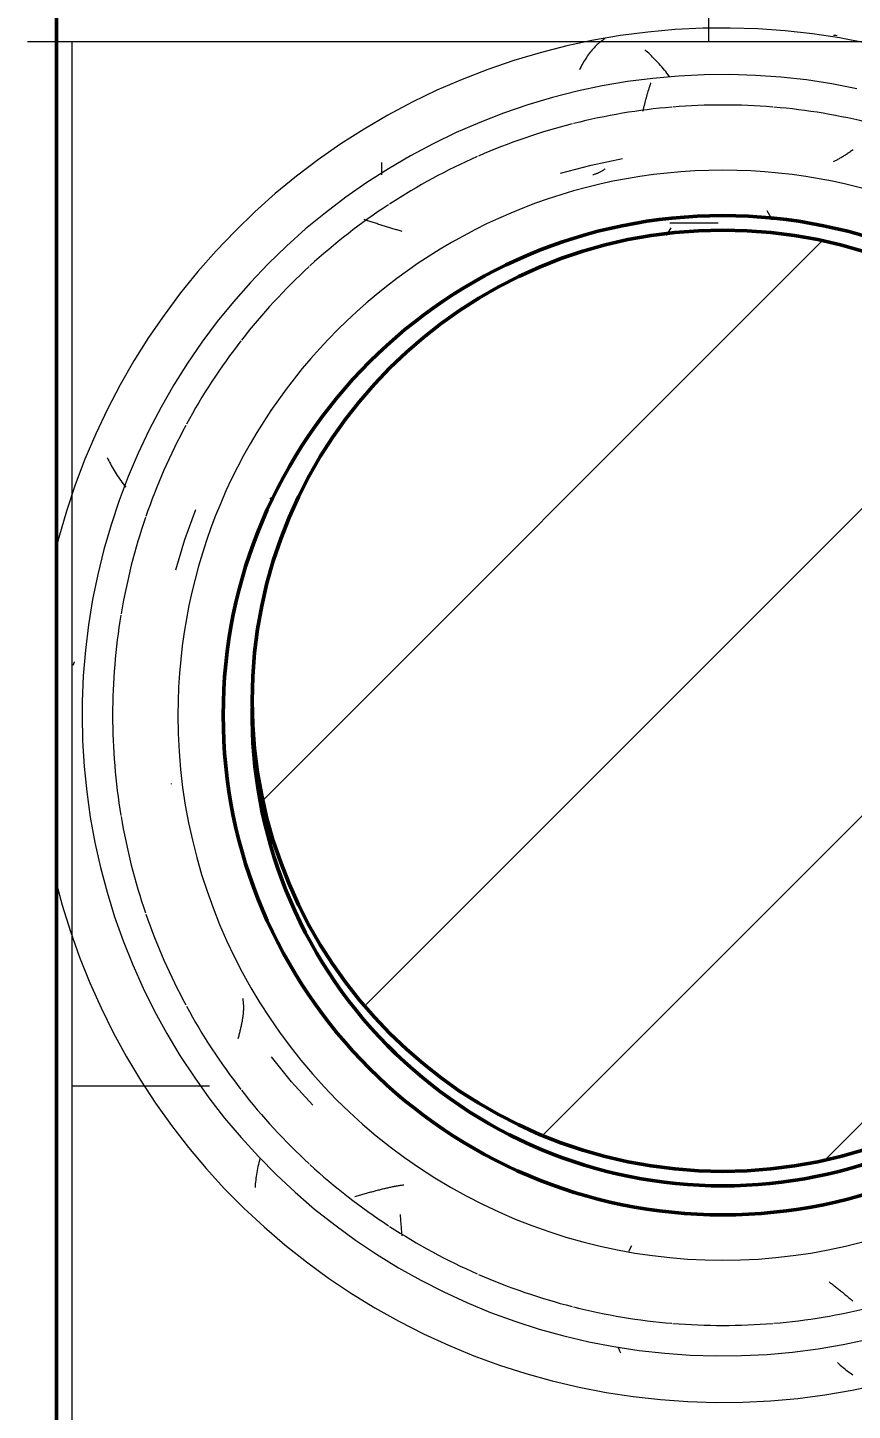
# Model space of a CAD drawing. Header units: millimetres. Extents: x -9358 to 257996, y -67499 to 9117.
# Drawn here: x 51170 to 51739, y -35973 to -35018 of the extents above; entities that cross this region are included whole.
import ezdxf
from ezdxf import colors
from ezdxf.entities.mleader import LeaderData, LeaderLine
from ezdxf.math import Vec2, Vec3

# ---------------------------------------------------------------- set-up
doc = ezdxf.new("R2010")
doc.units = ezdxf.units.MM
doc.header["$LTSCALE"] = 1000
for name, color, linetype, lineweight in [('A-COL-RFC', 8, 'Continuous', 18), ('A-COL-RFC-1', 8, 'Continuous', 9), ('A-COL-RFC-2', 8, 'Continuous', 50), ('A-WAL-CMU', 8, 'Continuous', 50), ('A-WAL-LOW-20', 8, 'Continuous', 18), ('A-WAL-PAT-1', 8, 'Continuous', 9)]:
    doc.layers.add(name, color=color, linetype=linetype, lineweight=lineweight)
doc.layers.add('CCTVNET', color=6, linetype='Continuous')
doc.styles.add('ELEC', font='romant.shx', dxfattribs={"width": 0.8, "oblique": 15, "height": 0.18})
pattern_1 = [(0, (0, 0), (812.8, 203.2), [33.528, -576.072, 33.528, -576.072, -3251.2]), (0, (0, 0), (812.8, 203.2), [-1219.2, 33.528, -1185.672, 33.528, -576.072, -1422.4]), (0, (0, 0), (812.8, 203.2), [-3048, 33.528, -372.872, 33.528, -982.472]), (120, (304.8, 101.6), (-582.37636, 602.30545), [33.528, -576.072, 33.528, -576.072, -3251.2]), (120, (304.8, 101.6), (-582.37636, 602.30545), [-1219.2, 33.528, -1185.672, 33.528, -576.072, -1422.4]), (120, (304.8, 101.6), (-582.37636, 602.30545), [-3048, 33.528, -372.872, 33.528, -982.472]), (240, (406.4, 508), (-230.42364, -805.50545), [33.528, -576.072, 33.528, -576.072, -3251.2]), (240, (406.4, 508), (-230.42364, -805.50545), [-1219.2, 33.528, -1185.672, 33.528, -576.072, -1422.4]), (240, (406.4, 508), (-230.42364, -805.50545), [-3048, 33.528, -372.872, 33.528, -982.472])]

# ---------------------------------------------------------------- blocks, each defined once
blk = doc.blocks.new('Concrete-Round-Column - 650-V36-01-Ground Floor Furniture Plan')
at = {"layer": 'A-COL-RFC-1'}
h = blk.add_hatch(dxfattribs=at)
h.set_pattern_fill('FP_75', color=256, style=0, pattern_type=2)
h.set_pattern_definition([(315, (36295, 51650), (106.066, 106.066), [])])
h.paths.add_polyline_path([(-325, 0), (-318.76, -63.4), (-300.26, -124.37), (-270.23, -180.56), (-229.81, -229.81), (-180.56, -270.23), (-124.37, -300.26), (-63.4, -318.76), (0, -325), (63.4, -318.76), (124.37, -300.26), (180.56, -270.23), (229.81, -229.81), (270.23, -180.56), (300.26, -124.37), (318.76, -63.4), (325, 0), (318.76, 63.4), (300.26, 124.37), (270.23, 180.56), (229.81, 229.81), (180.56, 270.23), (124.37, 300.26), (63.4, 318.76), (0, 325), (-63.4, 318.76), (-124.37, 300.26), (-180.56, 270.23), (-229.81, 229.81), (-270.23, 180.56), (-300.26, 124.37), (-318.76, 63.4), (-321.88, 31.69)], flags=0)
at = {"layer": 'A-COL-RFC-2'}
for start, end in [(0, 180), (180, 0)]:
    blk.add_arc((0, 0), 325, start, end, dxfattribs=at)
blk = doc.blocks.new('Walls 213 - Walls 13-1778885-01-Ground Floor Furniture Plan')
at = {"layer": 'A-WAL-PAT-1'}
h = blk.add_hatch(dxfattribs=at)
h.set_pattern_fill('FP_147', color=256, style=0, pattern_type=2)
h.set_pattern_definition([(90, (34450, -16900), (-900, 6e-14), [700, -700]), (90, (34000, -17600), (-1800, 1e-13), [700, -700]), (0, (34000, -17600), (0, 700), [])])
h.paths.add_polyline_path([(34730, -17970), (34730, -18970), (36620, -18970), (36620, -17970), (34770, -17970)], flags=0)
h.paths.add_polyline_path([(34760, -18450), (34766.07, -18376.76), (34785.8, -18301.67), (34813.63, -18238.2), (34853.83, -18176.68), (34903.61, -18122.6), (34962.55, -18076.95), (35026.25, -18042.48), (35100.67, -18017.8), (35172.04, -18006.52), (35241.75, -18006.52), (35314.24, -18018.62), (35383.75, -18042.48), (35448.39, -18077.46), (35506.39, -18122.6), (35557.38, -18178.54), (35596.37, -18238.2), (35625.89, -18305.51), (35644.2, -18380.05), (35650, -18450), (35643.93, -18523.24), (35624.2, -18598.33), (35594.07, -18665.31), (35556.17, -18723.32), (35505.26, -18778.28), (35448.39, -18822.54), (35383.75, -18857.52), (35309.33, -18882.2), (35240.1, -18893.48), (35168.25, -18893.48), (35095.76, -18881.38), (35024.28, -18856.46), (34957.45, -18819.3), (34901.18, -18774.76), (34852.62, -18721.46), (34813.63, -18661.8), (34784.11, -18594.49), (34765.8, -18519.95), (34760.71, -18458.55)], flags=0)
h.paths.add_polyline_path([(35720, -18450), (35726.07, -18376.76), (35745.8, -18301.67), (35773.63, -18238.2), (35813.83, -18176.68), (35867.16, -18119.84), (35923.95, -18076.19), (35991.18, -18040.79), (36060.67, -18017.8), (36129.9, -18006.52), (36201.75, -18006.52), (36274.24, -18018.62), (36343.75, -18042.48), (36408.39, -18077.46), (36466.39, -18122.6), (36516.17, -18176.68), (36556.37, -18238.2), (36585.89, -18305.51), (36604.2, -18380.05), (36610, -18450), (36603.93, -18523.24), (36584.2, -18598.33), (36556.37, -18661.8), (36513.33, -18726.41), (36466.39, -18777.4), (36402.83, -18825.55), (36343.75, -18857.52), (36269.33, -18882.2), (36200.1, -18893.48), (36128.25, -18893.48), (36055.76, -18881.38), (35986.25, -18857.52), (35917.45, -18819.3), (35861.4, -18775), (35813.83, -18723.32), (35773.63, -18661.8), (35744.11, -18594.49), (35725.8, -18519.95)], flags=0)
at = {"layer": 'A-WAL-LOW-20'}
blk.add_line((36620, -18970), (36620, -17970), dxfattribs=at)
blk = doc.blocks.new('Walls 218 - Walls 6-1778942-01-Ground Floor Furniture Plan')
at = {"layer": 'A-WAL-PAT-1'}
h = blk.add_hatch(dxfattribs=at)
h.set_pattern_fill('FP_150', color=256, style=0, pattern_type=2)
h.set_pattern_definition([(270, (36170, -19439.6), (900, 6e-14), [700, -700]), (270, (36620, -18739.6), (1800, 1e-13), [700, -700]), (180, (36620, -18739.6), (-9e-14, -700), [])])
h.paths.add_polyline_path([(36620, -17970), (36620, -18970), (36670, -18970), (36670, -17970), (36630, -17970)], flags=0)
at = {"layer": 'A-WAL-LOW-20'}
blk.add_line((36620, -18970), (36620, -17970), dxfattribs=at)
blk = doc.blocks.new('FP_300-01-Ground Floor Furniture Plan')
at = {"layer": 'A-WAL-PAT-1'}
for p, q in [((49254.08, 1164.2), (49254.6, 1164.82)), ((49246.56, 1155.19), (49247.03, 1155.77)), ((49247.03, 1155.77), (49247.51, 1156.36)), ((49247.51, 1156.36), (49248, 1156.95)), ((49248, 1156.95), (49248.48, 1157.54)), ((49248.48, 1157.54), (49248.97, 1158.14)), ((49248.97, 1158.14), (49249.47, 1158.73)), ((49249.47, 1158.73), (49249.97, 1159.33)), ((49249.97, 1159.33), (49250.47, 1159.93)), ((49250.47, 1159.93), (49250.98, 1160.54)), ((49250.98, 1160.54), (49251.49, 1161.14)), ((49251.49, 1161.14), (49252, 1161.75)), ((49252, 1161.75), (49252.51, 1162.36)), ((49252.51, 1162.36), (49253.03, 1162.97)), ((49253.03, 1162.97), (49253.55, 1163.59)), ((49253.55, 1163.59), (49254.08, 1164.2)), ((49241.27, 1148.35), (49241.68, 1148.91)), ((49241.68, 1148.91), (49242.1, 1149.46)), ((49242.1, 1149.46), (49242.52, 1150.03)), ((49242.52, 1150.03), (49242.95, 1150.59)), ((49242.95, 1150.59), (49243.38, 1151.16)), ((49243.38, 1151.16), (49243.82, 1151.73)), ((49243.82, 1151.73), (49244.26, 1152.3)), ((49244.26, 1152.3), (49244.71, 1152.87)), ((49244.71, 1152.87), (49245.17, 1153.45)), ((49245.17, 1153.45), (49245.63, 1154.02)), ((49245.63, 1154.02), (49246.09, 1154.6)), ((49246.09, 1154.6), (49246.56, 1155.19)), ((49174.38, 854.17), (49174.31, 854.78)), ((49174.45, 853.55), (49174.38, 854.17)), ((49174.54, 852.92), (49174.45, 853.55)), ((49174.62, 852.29), (49174.54, 852.92)), ((49174.72, 851.66), (49174.62, 852.29)), ((49174.82, 851.02), (49174.72, 851.66)), ((49174.92, 850.37), (49174.82, 851.02)), ((49175.03, 849.72), (49174.92, 850.37)), ((49194.85, 852.13), (49195.64, 852.2)), ((49195.64, 852.2), (49196.44, 852.26)), ((49196.44, 852.26), (49197.24, 852.33)), ((49197.24, 852.33), (49198.04, 852.4)), ((49198.04, 852.4), (49198.85, 852.46)), ((49198.85, 852.46), (49199.66, 852.53)), ((49199.66, 852.53), (49200.48, 852.6)), ((49200.48, 852.6), (49201.29, 852.66)), ((49201.29, 852.66), (49202.11, 852.73)), ((49202.11, 852.73), (49202.94, 852.79)), ((49202.94, 852.79), (49203.76, 852.86)), ((49203.76, 852.86), (49204.59, 852.93)), ((49204.59, 852.93), (49205.42, 852.99)), ((49205.42, 852.99), (49206.25, 853.06)), ((49206.25, 853.06), (49207.08, 853.13)), ((49207.08, 853.13), (49207.92, 853.2)), ((49207.92, 853.2), (49208.76, 853.27)), ((49208.76, 853.27), (49209.59, 853.34)), ((49175.15, 849.07), (49175.03, 849.72)), ((49175.27, 848.4), (49175.15, 849.07)), ((49175.39, 847.74), (49175.27, 848.4)), ((49175.52, 847.07), (49175.39, 847.74)), ((49175.66, 846.39), (49175.52, 847.07)), ((49175.8, 845.71), (49175.66, 846.39)), ((49175.94, 845.03), (49175.8, 845.71)), ((49176.09, 844.34), (49175.94, 845.03)), ((49176.25, 843.64), (49176.09, 844.34)), ((49176.41, 842.94), (49176.25, 843.64)), ((49176.57, 842.24), (49176.41, 842.94)), ((49176.74, 841.53), (49176.57, 842.24)), ((49176.91, 840.82), (49176.74, 841.53)), ((49177.08, 840.1), (49176.91, 840.82)), ((49177.26, 839.38), (49177.08, 840.1)), ((49177.44, 838.66), (49177.26, 839.38)), ((49177.63, 837.93), (49177.44, 838.66)), ((49177.81, 837.19), (49177.63, 837.93)), ((49178.01, 836.46), (49177.81, 837.19)), ((49178.2, 835.71), (49178.01, 836.46)), ((49178.4, 834.97), (49178.2, 835.71)), ((49178.6, 834.22), (49178.4, 834.97)), ((49178.8, 833.47), (49178.6, 834.22)), ((49179.01, 832.71), (49178.8, 833.47)), ((49179.22, 831.95), (49179.01, 832.71)), ((49179.43, 831.18), (49179.22, 831.95)), ((49179.64, 830.42), (49179.43, 831.18)), ((49179.85, 829.65), (49179.64, 830.42)), ((49180.07, 828.87), (49179.85, 829.65)), ((49180.29, 828.09), (49180.07, 828.87)), ((49180.51, 827.31), (49180.29, 828.09)), ((49180.73, 826.53), (49180.51, 827.31)), ((49180.95, 825.74), (49180.73, 826.53)), ((49181.17, 824.95), (49180.95, 825.74)), ((49181.4, 824.16), (49181.17, 824.95)), ((49181.63, 823.37), (49181.4, 824.16)), ((49181.85, 822.57), (49181.63, 823.37)), ((49182.08, 821.77), (49181.85, 822.57)), ((49182.31, 820.97), (49182.08, 821.77)), ((49119.36, 791.8), (49103.05, 777.14)), ((49103.05, 777.14), (49085.94, 763.43)), ((49045.45, 743.38), (49045.93, 743.47)), ((49045.93, 743.47), (49046.41, 743.56)), ((49046.41, 743.56), (49046.9, 743.64)), ((49046.9, 743.64), (49047.39, 743.71)), ((49047.39, 743.71), (49047.89, 743.77)), ((49047.89, 743.77), (49048.4, 743.82)), ((49048.4, 743.82), (49048.91, 743.86)), ((49048.91, 743.86), (49049.42, 743.9)), ((49049.42, 743.9), (49049.94, 743.93)), ((49049.94, 743.93), (49050.47, 743.95)), ((49050.47, 743.95), (49051, 743.97)), ((49051, 743.97), (49051.54, 743.97)), ((49051.54, 743.97), (49052.08, 743.97)), ((49052.08, 743.97), (49052.63, 743.96)), ((49052.63, 743.96), (49053.18, 743.95)), ((49053.18, 743.95), (49053.74, 743.93)), ((49053.74, 743.93), (49054.3, 743.9)), ((49054.3, 743.9), (49054.87, 743.86)), ((49054.87, 743.86), (49055.44, 743.81)), ((49055.44, 743.81), (49056.02, 743.76)), ((49056.02, 743.76), (49056.61, 743.71)), ((49056.61, 743.71), (49057.2, 743.64)), ((49057.2, 743.64), (49057.79, 743.57)), ((49057.79, 743.57), (49058.39, 743.49)), ((49058.39, 743.49), (49059, 743.41)), ((49059, 743.41), (49059.61, 743.32)), ((49059.61, 743.32), (49060.22, 743.22)), ((49060.22, 743.22), (49060.84, 743.12)), ((49060.84, 743.12), (49061.47, 743.01)), ((49061.47, 743.01), (49062.1, 742.89)), ((49062.1, 742.89), (49062.73, 742.77)), ((49062.73, 742.77), (49063.37, 742.65)), ((49063.37, 742.65), (49064.02, 742.51)), ((49064.02, 742.51), (49064.67, 742.37)), ((49064.67, 742.37), (49065.32, 742.23)), ((49065.32, 742.23), (49065.98, 742.08)), ((49065.98, 742.08), (49066.65, 741.93)), ((49066.65, 741.93), (49067.32, 741.77)), ((49067.32, 741.77), (49067.99, 741.61)), ((49067.99, 741.61), (49068.67, 741.44)), ((49068.67, 741.44), (49069.35, 741.26)), ((49069.35, 741.26), (49070.04, 741.09)), ((49070.04, 741.09), (49070.73, 740.9)), ((49070.73, 740.9), (49071.43, 740.72)), ((49071.43, 740.72), (49072.13, 740.53)), ((49072.13, 740.53), (49072.84, 740.33)), ((49072.84, 740.33), (49073.55, 740.13)), ((48897.12, 694.15), (48897.53, 694.19))]:
    blk.add_line(p, q, dxfattribs=at)
blk = doc.blocks.new('FP_301-01-Ground Floor Furniture Plan')
at = {"layer": 'A-WAL-LOW-20', "flags": 128}
blk.add_lwpolyline([(48385.96, 1174.29), (48382.36, 1155.66), (48379.51, 1136.89), (48377.41, 1118.03), (48376.06, 1099.09), (48375.48, 1080.12), (48375.65, 1061.14), (48376.59, 1042.19), (48378.28, 1023.28), (48380.72, 1004.46), (48383.92, 985.75), (48387.86, 967.18), (48392.54, 948.79), (48397.96, 930.6), (48404.09, 912.63), (48410.94, 894.93), (48418.49, 877.52), (48426.74, 860.42), (48435.66, 843.67), (48445.24, 827.28), (48455.47, 811.29), (48466.33, 795.73), (48477.8, 780.61), (48489.87, 765.96), (48502.52, 751.81), (48515.72, 738.17), (48529.46, 725.07), (48543.71, 712.53), (48558.45, 700.57), (48573.66, 689.22), (48589.3, 678.47), (48605.37, 668.37), (48621.83, 658.91), (48638.65, 650.12), (48655.81, 642), (48673.28, 634.59), (48691.03, 627.87), (48709.04, 621.87), (48727.27, 616.6), (48733.75, 615)], dxfattribs=at)
at = {"layer": 'A-WAL-PAT-1'}
for p, q in [((48380.69, 1152.3), (48380.64, 1151.46)), ((48380.77, 1153.14), (48380.69, 1152.3)), ((48380.89, 1153.97), (48380.77, 1153.14)), ((48401.31, 1031.98), (48400.29, 1031.08)), ((48402.35, 1032.88), (48401.31, 1031.98)), ((48403.41, 1033.78), (48402.35, 1032.88)), ((48404.49, 1034.67), (48403.41, 1033.78)), ((48405.59, 1035.56), (48404.49, 1034.67)), ((48406.71, 1036.45), (48405.59, 1035.56)), ((48407.85, 1037.34), (48406.71, 1036.45)), ((48409.01, 1038.22), (48407.85, 1037.34)), ((48391.37, 1022), (48390.61, 1021.09)), ((48392.15, 1022.91), (48391.37, 1022)), ((48392.96, 1023.82), (48392.15, 1022.91)), ((48393.79, 1024.73), (48392.96, 1023.82)), ((48394.65, 1025.64), (48393.79, 1024.73)), ((48395.53, 1026.55), (48394.65, 1025.64)), ((48396.44, 1027.46), (48395.53, 1026.55)), ((48397.36, 1028.37), (48396.44, 1027.46)), ((48398.32, 1029.27), (48397.36, 1028.37)), ((48399.29, 1030.18), (48398.32, 1029.27)), ((48400.29, 1031.08), (48399.29, 1030.18)), ((48383.05, 993.49), (48383.52, 992.72)), ((48383.52, 992.72), (48384.02, 991.96)), ((48384.02, 991.96), (48384.55, 991.21)), ((48384.55, 991.21), (48385.11, 990.46)), ((48385.11, 990.46), (48385.7, 989.72)), ((48385.7, 989.72), (48386.32, 988.99)), ((48386.32, 988.99), (48386.97, 988.26)), ((48386.97, 988.26), (48387.64, 987.55)), ((48387.64, 987.55), (48388.35, 986.84)), ((48388.35, 986.84), (48389.08, 986.13)), ((48389.08, 986.13), (48389.84, 985.44)), ((48389.84, 985.44), (48390.63, 984.75)), ((48390.63, 984.75), (48391.44, 984.07)), ((48391.44, 984.07), (48392.28, 983.4)), ((48392.28, 983.4), (48393.15, 982.73)), ((48393.15, 982.73), (48394.05, 982.08)), ((48394.05, 982.08), (48394.97, 981.43)), ((48394.97, 981.43), (48395.91, 980.79)), ((48395.91, 980.79), (48396.89, 980.15)), ((48396.89, 980.15), (48397.88, 979.53)), ((48397.88, 979.53), (48398.9, 978.91)), ((48398.9, 978.91), (48399.95, 978.31)), ((48399.95, 978.31), (48401.02, 977.71)), ((48401.02, 977.71), (48402.11, 977.12)), ((48402.11, 977.12), (48403.23, 976.53)), ((48403.23, 976.53), (48404.37, 975.96)), ((48468.3, 839.4), (48469.71, 839.34)), ((48469.71, 839.34), (48471.13, 839.29)), ((48471.13, 839.29), (48472.56, 839.25)), ((48472.56, 839.25), (48474.01, 839.23)), ((48474.01, 839.23), (48475.48, 839.22)), ((48475.48, 839.22), (48476.95, 839.23)), ((48686.79, 658.46), (48687.95, 659.28)), ((48687.95, 659.28), (48689.12, 660.11)), ((48689.12, 660.11), (48690.29, 660.96)), ((48690.29, 660.96), (48691.47, 661.83)), ((48691.47, 661.83), (48692.64, 662.71)), ((48672.04, 649.87), (48673.14, 650.39)), ((48673.14, 650.39), (48674.25, 650.94)), ((48674.25, 650.94), (48675.36, 651.51)), ((48675.36, 651.51), (48676.48, 652.1)), ((48676.48, 652.1), (48677.61, 652.72)), ((48677.61, 652.72), (48678.74, 653.36)), ((48678.74, 653.36), (48679.88, 654.03)), ((48679.88, 654.03), (48681.02, 654.71)), ((48681.02, 654.71), (48682.16, 655.42)), ((48682.16, 655.42), (48683.31, 656.15)), ((48683.31, 656.15), (48684.47, 656.9)), ((48684.47, 656.9), (48685.63, 657.67)), ((48685.63, 657.67), (48686.79, 658.46))]:
    blk.add_line(p, q, dxfattribs=at)
blk = doc.blocks.new('FP_302-01-Ground Floor Furniture Plan')
at = {"layer": 'A-WAL-LOW-20', "flags": 128}
blk.add_lwpolyline([(48966.36, 615), (48981.14, 618.93), (48999.28, 624.54), (49017.17, 630.87), (49034.8, 637.91), (49052.13, 645.65), (49069.14, 654.08), (49085.79, 663.18), (49102.07, 672.94), (49117.95, 683.34), (49133.4, 694.37), (49148.39, 706), (49162.91, 718.23), (49176.93, 731.03), (49190.42, 744.38), (49203.37, 758.26), (49215.75, 772.64), (49227.55, 787.51), (49238.75, 802.84), (49249.32, 818.6), (49259.25, 834.77), (49268.53, 851.33), (49277.14, 868.25), (49285.07, 885.49), (49292.3, 903.04), (49298.82, 920.87), (49304.62, 938.94), (49309.7, 957.23), (49314.04, 975.71), (49317.64, 994.34), (49320.49, 1013.11), (49322.59, 1031.97), (49323.94, 1050.91), (49324.52, 1069.88), (49324.34, 1088.86), (49323.41, 1107.81), (49321.72, 1126.72), (49319.27, 1145.54), (49316.08, 1164.25), (49312.14, 1182.82)], dxfattribs=at)
at = {"layer": 'A-WAL-PAT-1'}
for p, q in [((49297.87, 1155.07), (49298.73, 1156.04)), ((49298.73, 1156.04), (49299.57, 1157.01)), ((49299.57, 1157.01), (49300.38, 1157.98)), ((49300.38, 1157.98), (49301.17, 1158.96)), ((49301.17, 1158.96), (49301.94, 1159.93)), ((49301.94, 1159.93), (49302.68, 1160.89)), ((49302.68, 1160.89), (49303.39, 1161.86)), ((49303.39, 1161.86), (49304.08, 1162.83)), ((49304.08, 1162.83), (49304.74, 1163.79)), ((49304.74, 1163.79), (49305.38, 1164.75)), ((49296.99, 1154.09), (49297.87, 1155.07)), ((49286.32, 1002.62), (49287.63, 1003.18)), ((49287.63, 1003.18), (49288.92, 1003.74)), ((49288.92, 1003.74), (49290.2, 1004.32)), ((49156.04, 755.32), (49157.46, 754.98)), ((49157.46, 754.98), (49158.88, 754.65)), ((49158.88, 754.65), (49160.28, 754.34)), ((49160.28, 754.34), (49161.67, 754.04)), ((49161.67, 754.04), (49163.06, 753.76)), ((49163.06, 753.76), (49164.43, 753.5)), ((49164.43, 753.5), (49165.78, 753.26)), ((49165.78, 753.26), (49167.13, 753.03)), ((49167.13, 753.03), (49168.47, 752.83)), ((49168.47, 752.83), (49169.79, 752.64)), ((49169.79, 752.64), (49171.1, 752.47)), ((49171.1, 752.47), (49172.39, 752.32)), ((49172.39, 752.32), (49173.67, 752.18)), ((49173.67, 752.18), (49174.94, 752.07)), ((49174.94, 752.07), (49176.19, 751.98))]:
    blk.add_line(p, q, dxfattribs=at)
blk = doc.blocks.new('FP_303-01-Ground Floor Furniture Plan')
at = {"layer": 'A-WAL-PAT-1'}
for p, q in [((48459.59, 1164.96), (48460, 1164.37)), ((48460, 1164.37), (48460.41, 1163.79)), ((48460.41, 1163.79), (48460.81, 1163.21)), ((48460.81, 1163.21), (48461.21, 1162.63)), ((48461.21, 1162.63), (48461.6, 1162.05)), ((48461.6, 1162.05), (48461.99, 1161.48)), ((48461.99, 1161.48), (48462.37, 1160.91)), ((48462.37, 1160.91), (48462.74, 1160.34)), ((48462.74, 1160.34), (48463.11, 1159.78)), ((48463.11, 1159.78), (48463.46, 1159.21)), ((48463.46, 1159.21), (48463.82, 1158.65)), ((48463.82, 1158.65), (48464.16, 1158.1)), ((48464.16, 1158.1), (48464.5, 1157.54)), ((48464.5, 1157.54), (48464.83, 1156.99)), ((48464.83, 1156.99), (48465.16, 1156.44)), ((48465.16, 1156.44), (48465.47, 1155.89)), ((48465.47, 1155.89), (48465.78, 1155.35)), ((48465.78, 1155.35), (48466.08, 1154.81)), ((48466.08, 1154.81), (48466.38, 1154.27)), ((48466.38, 1154.27), (48466.66, 1153.73)), ((48466.66, 1153.73), (48466.94, 1153.2)), ((48466.94, 1153.2), (48467.21, 1152.66)), ((48467.21, 1152.66), (48467.47, 1152.13)), ((48467.47, 1152.13), (48467.73, 1151.61)), ((48467.73, 1151.61), (48467.97, 1151.08)), ((48470.09, 984.19), (48465.6, 1005.64)), ((48472.71, 993.85), (48473.01, 993.44)), ((48473.01, 993.44), (48473.3, 993.03)), ((48473.3, 993.03), (48473.58, 992.62)), ((48475.78, 963.02), (48470.09, 984.19)), ((48473.58, 992.62), (48473.86, 992.2)), ((48473.86, 992.2), (48474.12, 991.78)), ((48474.12, 991.78), (48474.37, 991.37)), ((48474.37, 991.37), (48474.62, 990.95)), ((48474.62, 990.95), (48474.85, 990.52)), ((48474.85, 990.52), (48475.07, 990.1)), ((48475.07, 990.1), (48475.29, 989.67)), ((48475.29, 989.67), (48475.49, 989.25)), ((48475.49, 989.25), (48475.68, 988.82)), ((48475.68, 988.82), (48475.87, 988.39)), ((48475.87, 988.39), (48476.04, 987.95)), ((48476.04, 987.95), (48476.2, 987.52)), ((48476.2, 987.52), (48476.36, 987.08)), ((48476.36, 987.08), (48476.5, 986.64)), ((48476.5, 986.64), (48476.64, 986.19)), ((48476.64, 986.19), (48476.76, 985.75)), ((48476.76, 985.75), (48476.88, 985.3)), ((48514.96, 850.13), (48514.76, 849.42)), ((48515.17, 850.84), (48514.96, 850.13)), ((48515.36, 851.54), (48515.17, 850.84)), ((48515.56, 852.24), (48515.36, 851.54)), ((48515.75, 852.94), (48515.56, 852.24)), ((48515.94, 853.63), (48515.75, 852.94)), ((48512.05, 840.58), (48511.81, 839.82)), ((48512.29, 841.34), (48512.05, 840.58)), ((48512.53, 842.09), (48512.29, 841.34)), ((48512.76, 842.84), (48512.53, 842.09)), ((48513, 843.58), (48512.76, 842.84)), ((48513.23, 844.32), (48513, 843.58)), ((48513.45, 845.06), (48513.23, 844.32)), ((48513.68, 845.8), (48513.45, 845.06)), ((48513.9, 846.53), (48513.68, 845.8)), ((48514.12, 847.26), (48513.9, 846.53)), ((48514.34, 847.98), (48514.12, 847.26)), ((48514.55, 848.7), (48514.34, 847.98)), ((48514.76, 849.42), (48514.55, 848.7)), ((48509.07, 831.29), (48508.82, 830.5)), ((48509.32, 832.08), (48509.07, 831.29)), ((48509.58, 832.87), (48509.32, 832.08)), ((48509.83, 833.65), (48509.58, 832.87)), ((48510.08, 834.43), (48509.83, 833.65)), ((48510.33, 835.21), (48510.08, 834.43)), ((48510.58, 835.99), (48510.33, 835.21)), ((48510.83, 836.76), (48510.58, 835.99)), ((48511.08, 837.53), (48510.83, 836.76)), ((48511.32, 838.3), (48511.08, 837.53)), ((48511.57, 839.06), (48511.32, 838.3)), ((48511.81, 839.82), (48511.57, 839.06)), ((48508.05, 828.12), (48507.8, 827.32)), ((48508.31, 828.92), (48508.05, 828.12)), ((48508.56, 829.71), (48508.31, 828.92)), ((48508.82, 830.5), (48508.56, 829.71)), ((48728.59, 703.62), (48707.96, 711.02)), ((48749.61, 697.39), (48728.59, 703.62))]:
    blk.add_line(p, q, dxfattribs=at)
blk = doc.blocks.new('FP_304-01-Ground Floor Furniture Plan')
at = {"layer": 'A-WAL-LOW-20', "flags": 128}
blk.add_lwpolyline([(48417.39, 1167.57), (48414.04, 1150.19), (48411.38, 1132.7), (48409.42, 1115.11), (48408.17, 1097.46), (48407.63, 1079.78), (48407.79, 1062.08), (48408.66, 1044.41), (48410.24, 1026.78), (48412.51, 1009.24), (48415.49, 991.79), (48419.17, 974.49), (48423.53, 957.34), (48428.58, 940.38), (48434.3, 923.63), (48440.69, 907.13), (48447.73, 890.9), (48455.41, 874.96), (48463.73, 859.34), (48472.66, 844.06), (48482.2, 829.16), (48492.32, 814.65), (48503.02, 800.55), (48514.27, 786.9), (48526.06, 773.7), (48538.37, 760.99), (48551.17, 748.78), (48564.46, 737.09), (48578.2, 725.94), (48592.38, 715.35), (48606.96, 705.34), (48621.94, 695.91), (48637.28, 687.1), (48652.97, 678.9), (48668.96, 671.34), (48685.25, 664.42), (48701.8, 658.16), (48718.59, 652.57), (48735.59, 647.65), (48752.77, 643.42), (48770.1, 639.87), (48787.57, 637.03), (48805.13, 634.88), (48822.77, 633.44), (48840.45, 632.7), (48850, 632.6)], dxfattribs=at)
at = {"layer": 'A-WAL-PAT-1'}
for p, q in [((48413.23, 1025.32), (48413.62, 1025.17)), ((48413.62, 1025.17), (48414.03, 1025.02)), ((48414.03, 1025.02), (48414.43, 1024.88)), ((48414.43, 1024.88), (48414.85, 1024.73)), ((48414.85, 1024.73), (48415.26, 1024.58)), ((48415.26, 1024.58), (48415.68, 1024.44)), ((48415.68, 1024.44), (48416.11, 1024.3)), ((48416.11, 1024.3), (48416.54, 1024.15)), ((48416.54, 1024.15), (48416.97, 1024.01)), ((48416.97, 1024.01), (48417.41, 1023.87)), ((48417.41, 1023.87), (48417.85, 1023.73)), ((48417.85, 1023.73), (48418.3, 1023.59)), ((48418.3, 1023.59), (48418.75, 1023.45)), ((48418.75, 1023.45), (48419.2, 1023.31)), ((48419.2, 1023.31), (48419.66, 1023.18)), ((48419.66, 1023.18), (48420.12, 1023.04)), ((48420.12, 1023.04), (48420.58, 1022.9)), ((48420.58, 1022.9), (48421.04, 1022.77)), ((48421.04, 1022.77), (48421.51, 1022.64)), ((48421.51, 1022.64), (48421.98, 1022.5)), ((48421.98, 1022.5), (48422.45, 1022.37)), ((48422.45, 1022.37), (48422.93, 1022.24)), ((48422.93, 1022.24), (48423.41, 1022.11)), ((48423.41, 1022.11), (48423.89, 1021.98)), ((48423.89, 1021.98), (48424.37, 1021.85)), ((48424.37, 1021.85), (48424.85, 1021.72)), ((48424.85, 1021.72), (48425.33, 1021.59)), ((48425.33, 1021.59), (48425.82, 1021.46)), ((48425.82, 1021.46), (48426.31, 1021.33)), ((48426.31, 1021.33), (48426.8, 1021.2)), ((48426.8, 1021.2), (48427.28, 1021.08)), ((48427.28, 1021.08), (48427.77, 1020.95)), ((48427.77, 1020.95), (48428.26, 1020.83)), ((48428.26, 1020.83), (48428.76, 1020.7)), ((48428.76, 1020.7), (48429.25, 1020.58)), ((48429.25, 1020.58), (48429.74, 1020.45)), ((48429.74, 1020.45), (48430.23, 1020.33)), ((48430.23, 1020.33), (48430.72, 1020.2)), ((48430.72, 1020.2), (48431.21, 1020.08)), ((48431.21, 1020.08), (48431.7, 1019.96)), ((48431.7, 1019.96), (48432.19, 1019.84)), ((48432.19, 1019.84), (48432.68, 1019.71)), ((48432.68, 1019.71), (48433.17, 1019.59)), ((48813.22, 627.27), (48813.41, 627.15)), ((48813.41, 627.15), (48813.6, 627.04)), ((48813.6, 627.04), (48813.79, 626.94)), ((48813.79, 626.94), (48813.98, 626.85)), ((48813.98, 626.85), (48814.17, 626.76)), ((48814.17, 626.76), (48814.37, 626.69)), ((48814.37, 626.69), (48814.56, 626.62)), ((48814.56, 626.62), (48814.75, 626.56)), ((48814.75, 626.56), (48814.95, 626.51)), ((48814.95, 626.51), (48815.14, 626.47)), ((48815.14, 626.47), (48815.34, 626.43)), ((48815.34, 626.43), (48815.53, 626.41))]:
    blk.add_line(p, q, dxfattribs=at)
blk = doc.blocks.new('FP_305-01-Ground Floor Furniture Plan')
at = {"layer": 'A-WAL-LOW-20', "flags": 128}
blk.add_lwpolyline([(48850, 632.6), (48867.69, 632.95), (48885.35, 634.02), (48902.96, 635.78), (48920.48, 638.25), (48937.89, 641.42), (48955.16, 645.28), (48972.26, 649.83), (48989.16, 655.06), (49005.85, 660.96), (49022.28, 667.52), (49038.44, 674.74), (49054.29, 682.59), (49069.82, 691.08), (49085, 700.17), (49099.8, 709.87), (49114.2, 720.15), (49128.18, 731), (49141.71, 742.4), (49154.78, 754.33), (49167.36, 766.78), (49179.43, 779.71), (49190.97, 793.12), (49201.97, 806.99), (49212.41, 821.27), (49222.27, 835.97), (49231.53, 851.05), (49240.18, 866.48), (49248.2, 882.25), (49255.59, 898.33), (49262.33, 914.69), (49268.41, 931.31), (49273.83, 948.16), (49278.56, 965.21), (49282.61, 982.43), (49285.96, 999.81), (49288.62, 1017.3), (49290.58, 1034.89), (49291.83, 1052.54), (49292.37, 1070.22), (49292.21, 1087.92), (49291.34, 1105.59), (49289.76, 1123.22), (49287.48, 1140.76), (49284.5, 1158.21), (49280.83, 1175.51)], dxfattribs=at)
blk = doc.blocks.new('Walls 293 - Walls 78-2881813-01-Ground Floor Furniture Plan')
at = {"layer": 'A-WAL-PAT-1'}
h = blk.add_hatch(dxfattribs=at)
h.set_pattern_fill('FP_181', color=256, style=0, pattern_type=2)
h.set_pattern_definition([(90, (13505, -50575), (-132.08, 528.32), [43.586, -352.654, 43.586, -352.654, -2113.28]), (90, (13505, -50575), (-132.08, 528.32), [-792.48, 43.586, -748.894, 43.586, -352.654, -924.56]), (90, (13505, -50575), (-132.08, 528.32), [-1981.2, 43.586, -220.574, 43.586, -616.814]), (210, (13438.96, -50376.88), (-391.49854, -378.54464), [43.586, -352.654, 43.586, -2465.934]), (210, (13438.96, -50376.88), (-391.49854, -378.54464), [-439.826, -352.654, 43.586, -748.894, -1320.8]), (210, (13438.96, -50376.88), (-391.49854, -378.54464), [-1584.96, 43.586, -352.654, 43.586, -880.974]), (210, (13438.96, -50376.88), (-391.49854, -378.54464), [-2024.786, -220.574, 43.586, -616.814]), (330, (13174.8, -50310.84), (523.57854, -149.77536), [43.586, -352.654, 43.586, -2465.934]), (330, (13174.8, -50310.84), (523.57854, -149.77536), [-439.826, -352.654, 43.586, -748.894, -1320.8]), (330, (13174.8, -50310.84), (523.57854, -149.77536), [-1584.96, 43.586, -352.654, 43.586, -880.974]), (330, (13174.8, -50310.84), (523.57854, -149.77536), [-2024.786, -220.574, 43.586, -616.814])])
h.paths.add_polyline_path([(49226.29, 1075), (49220.58, 1140.34), (49203.6, 1203.7), (49175.88, 1263.15), (49138.26, 1316.88), (49091.88, 1363.26), (49038.15, 1400.88), (48978.7, 1428.6), (48911.7, 1445.89), (48850, 1451.29), (48784.66, 1445.58), (48721.3, 1428.6), (48659.44, 1399.19), (48608.12, 1363.26), (48561.74, 1316.88), (48524.12, 1263.15), (48495.31, 1199.63), (48479.25, 1138.39), (48473.71, 1075), (48479.42, 1009.66), (48496.4, 946.3), (48524.12, 886.85), (48561.74, 833.12), (48610.19, 785.3), (48661.85, 749.12), (48721.3, 721.4), (48786.6, 704.25), (48850, 698.71), (48915.34, 704.42), (48978.7, 721.4), (49038.15, 749.12), (49092.38, 787.25), (49141.65, 837.98), (49175.88, 886.85), (49204.76, 950.63), (49220.75, 1011.62)], flags=0)
h.paths.add_polyline_path([(49195, 1075), (49188.91, 1010.84), (49170.99, 948.95), (49141.89, 891.49), (49102.65, 840.47), (49054.67, 797.68), (48999.67, 764.58), (48939.59, 742.27), (48876.56, 731.47), (48818.17, 731.47), (48755.59, 743.17), (48696.22, 766.17), (48642.09, 799.68), (48593.07, 845.19), (48556.15, 894.44), (48528.22, 950.63), (48510.87, 1011.61), (48505, 1075), (48511.09, 1139.16), (48529.01, 1201.05), (48558.11, 1258.51), (48597.35, 1309.53), (48645.32, 1352.32), (48700.33, 1385.42), (48760.41, 1407.73), (48823.44, 1418.53), (48883.62, 1418.19), (48944.41, 1406.83), (49003.78, 1383.83), (49057.91, 1350.32), (49106.93, 1304.81), (49143.85, 1255.56), (49171.78, 1199.37), (49189.13, 1138.39), (49192.65, 1100.31)], flags=0)
at = {"layer": 'A-WAL-LOW-20'}
for radius, start, end in [(376.29, 90, 270), (376.29, 270, 90), (421.35, 165.84835, 175.20428), (421.35, 4.79572, 14.15165), (421.35, 175.31249, 184.68751), (421.35, 355.31249, 4.68751), (421.35, 184.79572, 194.15165), (421.35, 345.84835, 355.20428), (421.35, 194.28959, 203.60515), (421.35, 336.39485, 345.71041), (421.35, 203.7344, 213.10771), (421.35, 326.89229, 336.2656), (421.35, 213.21694, 222.57253), (421.35, 317.42747, 326.78306), (421.35, 222.671, 232.06584), (421.35, 307.93416, 317.329), (421.35, 232.16063, 241.52358), (421.35, 298.47642, 307.83937), (421.35, 241.64725, 250.98433), (421.35, 289.01567, 298.35275), (421.35, 251.10308, 260.44631), (421.35, 279.55369, 288.89692), (421.35, 260.54931, 270), (421.35, 270, 279.45069)]:
    blk.add_arc((48850, 1075), radius, start, end, dxfattribs=at)
for name in ['FP_301-01-Ground Floor Furniture Plan', 'FP_302-01-Ground Floor Furniture Plan', 'FP_304-01-Ground Floor Furniture Plan', 'FP_305-01-Ground Floor Furniture Plan', 'FP_303-01-Ground Floor Furniture Plan', 'FP_300-01-Ground Floor Furniture Plan']:
    blk.add_blockref(name, (0, 0), dxfattribs=at)
blk = doc.blocks.new('G')
at = {"layer": 'A-WAL-PAT-1'}
h = blk.add_hatch(dxfattribs=at)
h.set_pattern_fill('FP_2', color=256, style=0, pattern_type=2)
h.set_pattern_definition(pattern_1)
h.paths.add_polyline_path([(51650, -35690), (51650, -35670), (51586.6, -35663.76), (51525.63, -35645.26), (51469.44, -35615.23), (51420.19, -35574.81), (51379.77, -35525.56), (51349.74, -35469.37), (51331.08, -35406.7), (51325, -35335), (51331.24, -35271.6), (51349.74, -35210.63), (51379.77, -35154.44), (51420.19, -35105.19), (51469.44, -35064.77), (51525.63, -35034.74), (51586.6, -35016.24), (51650, -35010), (51650, -35000), (51586.6, -35005.88), (51525.37, -35023.3), (51468.38, -35051.68), (51417.57, -35090.04), (51374.68, -35137.09), (51341.17, -35191.22), (51318.17, -35250.59), (51306.47, -35313.17), (51306.47, -35376.83), (51318.97, -35441.47), (51341.17, -35498.78), (51374.68, -35552.91), (51417.57, -35599.96), (51469.44, -35638.85), (51525.37, -35666.7), (51586.61, -35684.13)], flags=0)
h = blk.add_hatch(dxfattribs=at)
h.set_pattern_fill('FP_2', color=256, style=0, pattern_type=2)
h.set_pattern_definition(pattern_1)
h.paths.add_polyline_path([(51650, -35690), (51713.39, -35684.13), (51774.63, -35666.7), (51835.68, -35635.26), (51882.42, -35599.96), (51925.32, -35552.91), (51958.88, -35498.65), (51981.83, -35439.41), (51993.53, -35376.83), (51993.19, -35311.38), (51981.83, -35250.59), (51958.83, -35191.22), (51925.32, -35137.09), (51882.42, -35090.04), (51830.56, -35051.15), (51769.13, -35021.73), (51713.39, -35005.87), (51650, -35000), (51650, -35010), (51713.4, -35016.24), (51774.49, -35034.8), (51831, -35065.13), (51880.73, -35106.31), (51921.61, -35157.02), (51951.75, -35215.53), (51968.76, -35271.6), (51975, -35345), (51967.3, -35413.21), (51950.26, -35469.37), (51920.23, -35525.56), (51879.81, -35574.81), (51830.56, -35615.23), (51774.37, -35645.26), (51713.4, -35663.76), (51650, -35670)], flags=0)
at = {"layer": 'A-WAL-CMU'}
blk.add_line((51190, -40050), (51190, -34860), dxfattribs=at)
for radius, start, end in [(345, 90, 270), (345, 270, 90), (325, 179.11284, 270), (325, 270, 0.88716)]:
    blk.add_arc((51650, -35345), radius, start, end, dxfattribs=at)
at = {"layer": 'A-COL-RFC', "rotation": 270.0000000000003}
blk.add_blockref('Concrete-Round-Column - 650-V36-01-Ground Floor Furniture Plan', (51650, -35335), dxfattribs=at)
at = {"layer": 'A-WAL-LOW-20'}
for name, p, rotation in [('Walls 218 - Walls 6-1778942-01-Ground Floor Furniture Plan', (33200, -71500), 89.99999999999991), ('Walls 293 - Walls 78-2881813-01-Ground Floor Furniture Plan', (50575, 13505), 270.0000000000002), ('Walls 213 - Walls 13-1778885-01-Ground Floor Furniture Plan', (33200, -71500), 89.99999999999991)]:
    blk.add_blockref(name, p, dxfattribs=dict(at, rotation=rotation))

msp = doc.modelspace()

# ---------------------------------------------------------------- block references
msp.add_blockref('G', (0, -148.08))

# ---------------------------------------------------------------- next in the draw order: leaders
at = {"layer": 'CCTVNET', "color": 3}
ml = msp.add_multileader_mtext('Standard', dxfattribs=at)
ml.set_content('{\\C6;CABLE TRUNK (200X100X150mm) FOR CCTV & ACCESS CONTROL}', color=2, style='ELEC')
ml.set_leader_properties(color=6)
ml.build(insert=Vec2(0, 0))
ml.multileader.update_dxf_attribs({"text_left_attachment_type": 6, "text_right_attachment_type": 6, "dogleg_length": 1703.08, "arrow_head_size": 151.4})
ctx = ml.context
ctx.base_point, ctx.char_height, ctx.arrow_head_size, ctx.landing_gap_size, ctx.plane_origin = Vec3(10418.56, -35141.08), 227.1074, 151.4, 22.71, Vec3(-2585.27, -72483.02)
ctx.left_attachment, ctx.right_attachment = 6, 6
notes = []
notes.append((ctx, [(0, (1, 1, 0), (10241, -35141.08), (1, 0), 177.56, [(0, [(8710.27, -34716.61)], 0, [])])]))
ctx.mtext.insert, ctx.mtext.width, ctx.mtext.line_spacing_factor, ctx.mtext.flow_direction = Vec3(10441.27, -34838.27), 213786.4203, 2, 5
for ctx, leaders in notes:
    for number, flags, end, landing, length, lines in leaders:
        leader = LeaderData()
        leader.index, (leader.has_last_leader_line, leader.has_dogleg_vector, leader.attachment_direction) = number, flags
        leader.last_leader_point, leader.dogleg_vector, leader.dogleg_length = Vec3(end), Vec3(landing), length
        for number, points, colour, breaks in lines:
            line = LeaderLine()
            line.index, line.vertices, line.color, line.breaks = number, Vec3.list(points), colors.encode_raw_color(colour), breaks
            leader.lines.append(line)
        ctx.leaders.append(leader)

doc.saveas('drawing.dxf')
